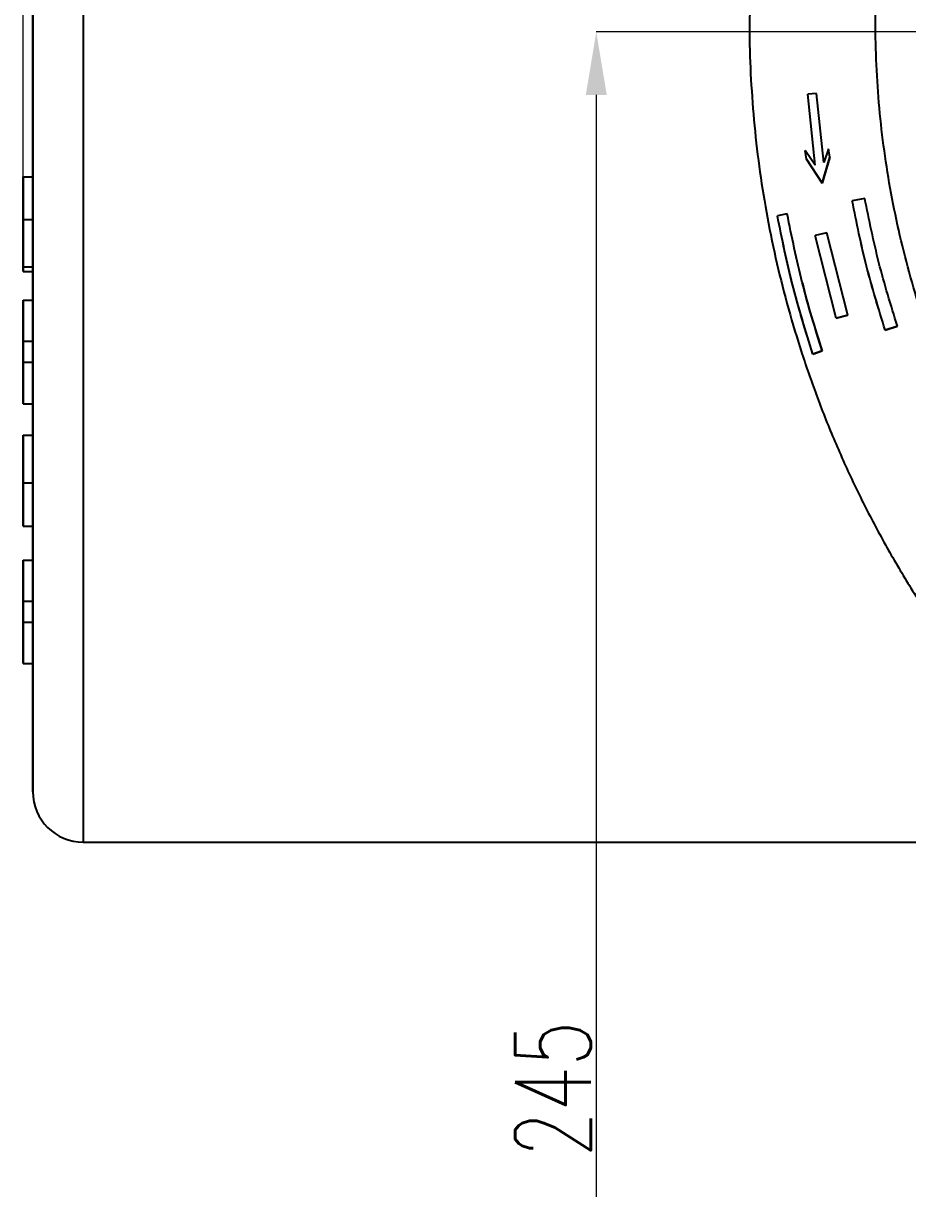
# Model space of a CAD drawing. Header units: millimetres. Extents: x 2451 to 4400, y 944 to 2322.
# Drawn here: x 2986.1 to 3126.4, y 1141 to 1325.9 of the extents above; entities that cross this region are included whole.
import ezdxf

# ---------------------------------------------------------------- set-up
doc = ezdxf.new("R2010")
doc.units = ezdxf.units.MM
doc.layers.add('AM_5', color=3, linetype='Continuous', lineweight=25)
doc.styles.add('SLDTEXTSTYLE1', font='txt.shx', dxfattribs={"width": 0.7, "bigfont": 'gbcbig.shx'})
doc.dimstyles.new('SLDDIMSTYLE12$0', dxfattribs={"dimtxt": 12, "dimasz": 10, "dimexe": 0, "dimexo": 0.0625, "dimgap": 0.875, "dimtad": 1, "dimdec": 1, "dimlfac": 1.8, "dimrnd": 1e-09, "dimzin": 12, "dimdsep": 46, "dimtxsty": 'SLDTEXTSTYLE1', "dimcen": 0.09, "dimdle": 8.16, "dimclrd": 3, "dimclre": 3, "dimadec": 0, "dimazin": 3, "dimtfac": 1, "dimtdec": 1, "dimtofl": 0, "dimtmove": 0, "dimatfit": 3, "dimfxl": 0, "dimfrac": 2, "dimtolj": 1, "dimlwd": 5, "dimlwe": 5, "dimarcsym": 0})

# ---------------------------------------------------------------- blocks, each defined once
blk = doc.blocks.new('*D84')
at = {"layer": 'AM_5', "color": 3, "linetype": 'Continuous', "lineweight": 5, "transparency": 16777216}
for p, q in [((2986.13, 1301.56), (2986.13, 1466.93)), ((3138.63, 1466.93), (2996.13, 1466.93))]:
    blk.add_line(p, q, dxfattribs=at)
at = {"layer": 'AM_5', "color": 3, "lineweight": 5, "transparency": 16777216}
blk.add_line((3148.63, 1356.74), (3148.63, 1466.93), dxfattribs=at)
at = {"layer": 'AM_5', "color": 3, "transparency": 16777216}
for points in [[(2996.13, 1468.6), (2996.13, 1465.26), (2986.13, 1466.93)], [(3138.63, 1468.6), (3138.63, 1465.26), (3148.63, 1466.93)]]:
    blk.add_solid(points, dxfattribs=at)
at = {"layer": 'Defpoints', "color": 0, "transparency": 16777216}
for p in [(2986.13, 1466.93), (3148.63, 1356.68), (2986.13, 1301.5)]:
    blk.add_point(p, dxfattribs=at)
at = {"layer": 'AM_5', "color": 0, "transparency": 16777216, "insert": (3067.38, 1473.81), "char_height": 12, "attachment_point": 5, "style": 'SLDTEXTSTYLE1'}
blk.add_mtext('\\A1;165', dxfattribs=at)
blk = doc.blocks.new('*D66')
at = {"layer": 'AM_5', "color": 3, "lineweight": 5, "transparency": 16777216}
blk.add_line((3227.34, 1324.49), (3077, 1324.49), dxfattribs=at)
at = {"layer": 'AM_5', "color": 3, "linetype": 'Continuous', "lineweight": 5, "transparency": 16777216}
for p, q in [((3077, 1314.49), (3077, 1092.86)), ((3206.64, 1082.86), (3077, 1082.86))]:
    blk.add_line(p, q, dxfattribs=at)
at = {"layer": 'AM_5', "color": 3, "transparency": 16777216}
for points in [[(3075.34, 1314.49), (3078.67, 1314.49), (3077, 1324.49)], [(3075.34, 1092.86), (3078.67, 1092.86), (3077, 1082.86)]]:
    blk.add_solid(points, dxfattribs=at)
at = {"layer": 'Defpoints', "color": 0, "transparency": 16777216}
for p in [(3227.41, 1324.49), (3077, 1082.86), (3206.7, 1082.86)]:
    blk.add_point(p, dxfattribs=at)
at = {"layer": 'AM_5', "color": 0, "transparency": 16777216, "insert": (3070.13, 1156.78), "char_height": 12, "attachment_point": 5, "rotation": 90, "style": 'SLDTEXTSTYLE1'}
blk.add_mtext('\\A1;245', dxfattribs=at)

msp = doc.modelspace()

# ---------------------------------------------------------------- linework, layer by layer
at = {"color": 7, "linetype": 'Continuous', "lineweight": 25}
for p, q in [((3111.933, 1314.722), (3110.54, 1314.622)), ((3110.54, 1314.622), (3110.54, 1314.619)), ((3111.742, 1303.365), (3110.54, 1314.622)), ((3111.742, 1303.362), (3110.54, 1314.619)), ((3113.093, 1303.778), (3111.933, 1314.722)), ((3110.329, 1304.332), (3110.151, 1305.692)), ((3111.742, 1303.365), (3110.151, 1305.692)), ((3110.151, 1305.692), (3110.151, 1305.689)), ((3110.329, 1304.329), (3110.151, 1305.689)), ((3113.843, 1305.966), (3113.117, 1303.786)), ((3114.019, 1304.633), (3113.843, 1305.966)), ((3110.329, 1304.332), (3112.832, 1300.49)), ((3110.329, 1304.329), (3110.329, 1304.332)), ((3112.832, 1300.486), (3110.329, 1304.329)), ((3112.832, 1300.49), (3114.019, 1304.633)), ((3114.019, 1304.629), (3112.832, 1300.486)), ((3113.117, 1303.786), (3113.093, 1303.778)), ((3114.019, 1304.633), (3114.019, 1304.629)), ((2986.133, 1297.672), (2986.133, 1301.5)), ((2986.133, 1301.5), (2986.133, 1301.5)), ((2986.133, 1301.5), (2986.133, 1294.728)), ((2986.133, 1301.5), (2987.633, 1301.5)), ((2986.133, 1301.5), (2987.633, 1301.5)), ((2987.633, 1294.728), (2987.633, 1301.5)), ((2987.633, 1301.5), (2987.633, 1301.5)), ((3112.832, 1300.49), (3112.832, 1300.486)), ((3119.586, 1298.09), (3117.59, 1297.696)), ((2986.133, 1295.032), (2986.133, 1297.672)), ((2986.133, 1297.672), (2986.133, 1297.672)), ((2986.133, 1294.6), (2986.133, 1297.672)), ((2986.133, 1297.672), (2986.133, 1295.379)), ((2986.133, 1297.672), (2986.133, 1297.672)), ((3117.59, 1297.696), (3117.59, 1297.692)), ((2986.133, 1290.359), (2986.133, 1295.032)), ((2986.133, 1294.728), (2987.633, 1294.728)), ((3107.272, 1295.646), (3105.725, 1295.336)), ((3105.725, 1295.336), (3105.725, 1295.334)), ((3113.565, 1292.612), (3111.703, 1292.199)), ((3116.904, 1279.57), (3113.565, 1292.612)), ((2986.133, 1291.441), (2986.133, 1286.509)), ((3115.059, 1279.083), (3111.703, 1292.199)), ((3111.703, 1292.199), (3111.703, 1292.196)), ((3115.059, 1279.08), (3111.703, 1292.196)), ((2986.133, 1286.509), (2986.133, 1290.359)), ((2987.633, 1287.155), (2986.133, 1287.155)), ((2987.633, 1286.509), (2987.633, 1287.155)), ((2986.133, 1286.509), (2987.633, 1286.509)), ((2987.632, 1281.925), (2987.632, 1286.509)), ((2986.133, 1281.925), (2987.633, 1281.925)), ((2986.133, 1281.925), (2986.133, 1275.36)), ((2986.133, 1278.048), (2986.133, 1281.925)), ((2987.633, 1275.36), (2987.633, 1281.925)), ((3115.059, 1279.083), (3116.904, 1279.57)), ((3116.904, 1279.567), (3115.059, 1279.08)), ((3116.904, 1279.57), (3116.904, 1279.567)), ((2986.133, 1276.231), (2986.133, 1278.048)), ((3115.059, 1279.08), (3115.059, 1279.083)), ((3122.83, 1277.185), (3124.762, 1277.819)), ((3124.762, 1277.814), (3122.83, 1277.18)), ((3124.762, 1277.819), (3124.762, 1277.814)), ((2986.133, 1271.215), (2986.133, 1276.231)), ((3122.83, 1277.18), (3122.83, 1277.185)), ((2986.133, 1275.501), (2986.133, 1271.932)), ((2986.133, 1273.724), (2986.133, 1275.501)), ((2987.633, 1275.36), (2986.133, 1275.36)), ((2986.133, 1275.36), (2986.133, 1272.09)), ((2987.633, 1272.09), (2987.633, 1275.36)), ((3111.341, 1273.396), (3112.838, 1273.892)), ((3112.838, 1273.89), (3111.341, 1273.394)), ((3112.838, 1273.892), (3112.838, 1273.89)), ((2986.133, 1271.932), (2986.133, 1273.724)), ((2986.133, 1272.09), (2986.133, 1265.504)), ((2986.133, 1272.09), (2987.633, 1272.09)), ((2987.633, 1265.504), (2987.633, 1272.09)), ((3111.341, 1273.394), (3111.341, 1273.396)), ((2986.133, 1269.398), (2986.133, 1271.215)), ((2986.133, 1265.504), (2986.133, 1269.398)), ((2986.133, 1265.504), (2987.633, 1265.504)), ((2987.632, 1260.532), (2987.632, 1265.504)), ((2986.133, 1260.532), (2987.633, 1260.532)), ((2986.133, 1249.501), (2986.133, 1253.523)), ((2986.133, 1253.523), (2986.133, 1253.523)), ((2986.133, 1253.523), (2986.133, 1246.06)), ((2986.133, 1252.982), (2987.633, 1252.982)), ((2986.133, 1246.06), (2986.133, 1249.761)), ((2986.133, 1249.501), (2986.133, 1249.501)), ((2986.133, 1249.052), (2986.133, 1249.299)), ((2986.133, 1246.06), (2986.133, 1249.052)), ((2986.133, 1246.06), (2986.133, 1246.06)), ((2986.133, 1246.06), (2987.633, 1246.06)), ((2986.133, 1240.698), (2987.633, 1240.698)), ((2986.133, 1240.698), (2986.133, 1234.133)), ((2986.133, 1236.821), (2986.133, 1240.698)), ((2987.633, 1234.133), (2987.633, 1240.698)), ((2986.133, 1235.004), (2986.133, 1236.821)), ((2986.133, 1229.988), (2986.133, 1235.004)), ((2986.133, 1234.273), (2986.133, 1230.705)), ((2986.133, 1232.497), (2986.133, 1234.273)), ((2987.633, 1234.133), (2986.133, 1234.133)), ((2986.133, 1234.133), (2986.133, 1230.863)), ((2987.633, 1230.863), (2987.633, 1234.133)), ((2986.133, 1230.705), (2986.133, 1232.497)), ((2986.133, 1230.863), (2986.133, 1224.276)), ((2986.133, 1230.863), (2987.633, 1230.863)), ((2986.133, 1228.171), (2986.133, 1229.988)), ((2987.633, 1224.276), (2987.633, 1230.863)), ((2986.133, 1224.276), (2986.133, 1228.171)), ((2986.133, 1224.276), (2987.633, 1224.276)), ((2995.633, 1195.956), (3136.633, 1195.956))]:
    msp.add_line(p, q, dxfattribs=at)
at = {"color": 7, "linetype": 'Continuous', "lineweight": 25, "flags": 128}
msp.add_lwpolyline([(2995.633, 1327.393), (2995.633, 1324.843), (2995.633, 1321.993), (2995.633, 1318.858), (2995.633, 1315.453), (2995.633, 1311.796), (2995.633, 1307.905), (2995.633, 1303.8), (2995.633, 1299.503), (2995.633, 1295.035), (2995.633, 1290.418), (2995.633, 1285.677), (2995.633, 1280.835), (2995.633, 1275.918), (2995.633, 1270.949), (2995.633, 1265.956), (2995.633, 1260.962), (2995.633, 1255.994), (2995.633, 1251.076), (2995.633, 1246.234), (2995.633, 1241.493), (2995.633, 1236.876), (2995.633, 1232.408), (2995.633, 1228.111), (2995.633, 1224.006), (2995.633, 1220.115), (2995.633, 1216.458), (2995.633, 1213.053), (2995.633, 1209.918), (2995.633, 1207.068), (2995.633, 1204.518), (2995.633, 1202.281), (2995.633, 1200.369), (2995.633, 1198.791), (2995.633, 1197.555), (2995.633, 1196.668), (2995.633, 1196.134), (2995.633, 1195.956)], dxfattribs=at)
at = {"color": 7, "linetype": 'Continuous', "lineweight": 25}
msp.add_arc((2995.633, 1203.956), 8, 180, 270, dxfattribs=at)
for points, knots in [([(3271.2, 1155.758), (3273.761, 1155.783), (3277.341, 1155.818), (3282.61, 1156.096), (3287.075, 1156.432), (3292.391, 1156.997), (3297.96, 1157.771), (3303.773, 1158.781), (3309.744, 1160.037), (3315.82, 1161.547), (3321.958, 1163.318), (3328.124, 1165.352), (3334.287, 1167.652), (3340.424, 1170.217), (3346.512, 1173.047), (3352.532, 1176.141), (3358.464, 1179.496), (3364.293, 1183.108), (3370.003, 1186.973), (3375.579, 1191.088), (3381.006, 1195.445), (3386.272, 1200.039), (3391.363, 1204.864), (3396.268, 1209.911), (3400.975, 1215.174), (3405.473, 1220.644), (3409.751, 1226.312), (3413.8, 1232.17), (3417.609, 1238.206), (3421.171, 1244.412), (3424.476, 1250.777), (3427.517, 1257.289), (3430.286, 1263.939), (3432.776, 1270.713), (3434.982, 1277.601), (3436.896, 1284.589), (3438.515, 1291.667), (3439.833, 1298.821), (3440.846, 1306.038), (3441.55, 1313.305), (3441.943, 1320.609), (3442.022, 1327.937), (3441.785, 1335.275), (3441.231, 1342.61), (3440.359, 1349.927), (3439.168, 1357.214), (3437.66, 1364.457), (3435.835, 1371.642), (3433.695, 1378.754), (3431.241, 1385.782), (3428.476, 1392.71), (3425.403, 1399.527), (3422.026, 1406.217), (3418.349, 1412.769), (3414.375, 1419.169), (3410.11, 1425.405), (3405.559, 1431.463), (3400.727, 1437.331), (3395.62, 1442.997), (3390.243, 1448.45), (3384.796, 1453.498), (3379.323, 1458.15), (3373.865, 1462.419), (3368.24, 1466.462), (3362.458, 1470.27), (3356.531, 1473.838), (3350.469, 1477.16), (3344.283, 1480.23), (3337.986, 1483.044), (3331.592, 1485.596), (3325.117, 1487.882), (3318.58, 1489.898), (3312.005, 1491.641), (3305.432, 1493.106), (3298.938, 1494.287), (3292.648, 1495.184), (3287.125, 1495.768), (3282.242, 1496.135), (3277.418, 1496.375), (3271.443, 1496.492), (3265.927, 1496.382), (3260.657, 1496.11), (3256.193, 1495.773), (3250.877, 1495.208), (3245.308, 1494.434), (3239.494, 1493.424), (3233.523, 1492.168), (3227.447, 1490.657), (3221.309, 1488.887), (3215.144, 1486.853), (3208.981, 1484.553), (3202.844, 1481.988), (3196.756, 1479.157), (3190.736, 1476.064), (3184.803, 1472.709), (3178.974, 1469.097), (3173.264, 1465.231), (3167.689, 1461.117), (3162.262, 1456.76), (3156.996, 1452.166), (3151.905, 1447.341), (3147, 1442.294), (3142.293, 1437.031), (3137.795, 1431.561), (3133.517, 1425.892), (3129.468, 1420.035), (3125.658, 1413.999), (3122.097, 1407.793), (3118.792, 1401.428), (3115.749, 1394.916), (3112.987, 1388.265), (3110.65, 1381.982), (3109.372, 1377.877), (3108.808, 1376.069)], [0, 0, 0, 0, 0.0102074, 0.014274, 0.021037, 0.0280561, 0.0355867, 0.0434511, 0.0515783, 0.0599113, 0.0684099, 0.0770439, 0.085791, 0.0946336, 0.1035582, 0.112554, 0.1216124, 0.1307262, 0.1398897, 0.1490979, 0.1583469, 0.1676331, 0.1769537, 0.1863062, 0.1956884, 0.2050985, 0.2145348, 0.2239961, 0.233481, 0.2429885, 0.2525178, 0.262068, 0.2716385, 0.2812287, 0.2908382, 0.3004664, 0.3101132, 0.3197782, 0.3294613, 0.3391624, 0.3488814, 0.3586183, 0.3683733, 0.3781464, 0.387938, 0.3977483, 0.4075776, 0.4174265, 0.4272956, 0.4371854, 0.4470968, 0.4570307, 0.4669882, 0.4769704, 0.486979, 0.4970156, 0.5070822, 0.5171812, 0.5273154, 0.5374882, 0.5477037, 0.5569145, 0.5661226, 0.5753266, 0.5845258, 0.5937191, 0.6029052, 0.6120821, 0.6212471, 0.6303962, 0.6395236, 0.6486197, 0.6576679, 0.6666375, 0.6754633, 0.6839789, 0.6919633, 0.6976055, 0.7035012, 0.7112199, 0.7214273, 0.7254939, 0.7322569, 0.739276, 0.7468066, 0.754671, 0.7627982, 0.7711312, 0.7796298, 0.7882638, 0.7970109, 0.8058535, 0.8147781, 0.8237739, 0.8328323, 0.8419461, 0.8511096, 0.8603178, 0.8695668, 0.878853, 0.8881736, 0.8975261, 0.9069083, 0.9163184, 0.9257547, 0.935216, 0.9447009, 0.9542084, 0.9637377, 0.9732879, 0.9828584, 0.9924486, 1, 1, 1, 1]), ([(3163.049, 1222.165), (3162.088, 1223.166), (3159.599, 1225.759), (3155.818, 1230.172), (3151.686, 1235.374), (3147.786, 1240.779), (3144.116, 1246.366), (3140.69, 1252.127), (3137.515, 1258.051), (3134.602, 1264.126), (3131.957, 1270.341), (3129.589, 1276.683), (3127.504, 1283.14), (3125.709, 1289.7), (3124.21, 1296.348), (3123.01, 1303.072), (3122.116, 1309.858), (3121.531, 1316.691), (3121.257, 1323.559), (3121.298, 1330.447), (3121.656, 1337.34), (3122.331, 1344.223), (3123.324, 1351.083), (3124.636, 1357.905), (3126.265, 1364.674), (3128.21, 1371.376), (3130.47, 1377.996), (3133.042, 1384.519), (3135.923, 1390.932), (3139.11, 1397.22), (3142.598, 1403.369), (3146.382, 1409.364), (3150.459, 1415.194), (3154.822, 1420.843), (3159.466, 1426.298), (3164.385, 1431.547), (3169.394, 1436.404), (3174.449, 1440.876), (3179.507, 1444.973), (3184.734, 1448.85), (3190.128, 1452.48), (3194.604, 1455.278), (3197.328, 1456.775), (3198.154, 1457.229)], [0, 0, 0, 0, 0.0151775, 0.0393292, 0.0635604, 0.0878663, 0.1122429, 0.1366868, 0.161195, 0.1857649, 0.2103945, 0.2350819, 0.2598255, 0.2846241, 0.3094766, 0.3343824, 0.3593409, 0.3843518, 0.409415, 0.4345306, 0.4596989, 0.4849206, 0.5101965, 0.5355275, 0.5609152, 0.5863611, 0.6118672, 0.6374358, 0.6630699, 0.6887726, 0.714548, 0.7404006, 0.7663359, 0.7923603, 0.8184816, 0.8447092, 0.8710544, 0.8948026, 0.918543, 0.942272, 0.9659875, 0.9896862, 1, 1, 1, 1]), ([(2987.633, 1301.5), (2987.633, 1302.694), (2987.633, 1305.638), (2987.633, 1309.865), (2987.633, 1314.17), (2987.633, 1317.927), (2987.633, 1321.108), (2987.633, 1323.947), (2987.633, 1326.209), (2987.633, 1327.644), (2987.633, 1328.109), (2987.633, 1327.644), (2987.633, 1326.209), (2987.633, 1323.947), (2987.633, 1321.108), (2987.633, 1317.928), (2987.633, 1314.168), (2987.633, 1309.874), (2987.633, 1305.112), (2987.633, 1299.961), (2987.633, 1294.509), (2987.633, 1288.27), (2987.633, 1281.268), (2987.633, 1273.595), (2987.633, 1268.476), (2987.633, 1265.956)], [0, 0, 0, 0, 0.0279063, 0.0687994, 0.1096924, 0.150368, 0.1906154, 0.2302372, 0.2813181, 0.3310053, 0.3791996, 0.4273908, 0.4770781, 0.528162, 0.5677838, 0.6080312, 0.6487067, 0.6895998, 0.7304928, 0.7711684, 0.8114158, 0.8510376, 0.9021185, 0.9518065, 1, 1, 1, 1]), ([(3101.33, 1327.25), (3101.314, 1326.258), (3101.259, 1322.819), (3101.495, 1316.93), (3102.034, 1309.595), (3102.91, 1302.277), (3104.099, 1294.99), (3105.608, 1287.748), (3107.432, 1280.563), (3109.573, 1273.45), (3112.027, 1266.423), (3114.792, 1259.494), (3117.864, 1252.678), (3121.241, 1245.987), (3124.919, 1239.435), (3128.893, 1233.035), (3133.158, 1226.8), (3137.709, 1220.742), (3142.541, 1214.874), (3147.648, 1209.207), (3153.024, 1203.755), (3158.471, 1198.707), (3163.945, 1194.055), (3169.403, 1189.785), (3175.028, 1185.743), (3180.809, 1181.935), (3186.737, 1178.367), (3192.799, 1175.045), (3198.985, 1171.974), (3205.282, 1169.161), (3211.675, 1166.609), (3218.15, 1164.323), (3224.688, 1162.307), (3231.263, 1160.564), (3237.836, 1159.099), (3244.33, 1157.918), (3250.619, 1157.021), (3256.143, 1156.437), (3261.026, 1156.071), (3265.85, 1155.823), (3269.264, 1155.782), (3271.2, 1155.758)], [0, 0, 0, 0, 0.0110977, 0.0384563, 0.065866, 0.0933273, 0.120841, 0.1484084, 0.1760305, 0.2037091, 0.231446, 0.2592434, 0.2871039, 0.3150305, 0.3430267, 0.3710966, 0.3992451, 0.4274777, 0.4558012, 0.4842235, 0.512754, 0.5414043, 0.5672369, 0.5930617, 0.6188752, 0.6446752, 0.6704587, 0.6962218, 0.7219592, 0.7476632, 0.7733229, 0.7989215, 0.8244321, 0.8498086, 0.8749648, 0.8997175, 0.9236002, 0.9459932, 0.9618174, 0.9783523, 1, 1, 1, 1]), ([(3124.762, 1277.819), (3123.73, 1281.146), (3121.661, 1287.816), (3120.279, 1294.66), (3119.586, 1298.09)], [0, 0, 0, 0, 0.498853, 1, 1, 1, 1]), ([(3122.83, 1277.185), (3121.785, 1280.552), (3119.692, 1287.3), (3118.292, 1294.226), (3117.59, 1297.696)], [0, 0, 0, 0, 0.4988559, 1, 1, 1, 1]), ([(3122.83, 1277.18), (3121.783, 1280.555), (3119.69, 1287.303), (3118.29, 1294.229), (3117.59, 1297.692)], [0, 0, 0, 0, 0.5000003, 1, 1, 1, 1]), ([(2986.133, 1295.379), (2986.133, 1294.683), (2986.133, 1293.632), (2986.133, 1292.296), (2986.133, 1291.534), (2986.133, 1291.056), (2986.133, 1291.012), (2986.133, 1290.988)], [0, 0, 0, 0, 0.3362422, 0.5068906, 0.6797858, 0.8263629, 1, 1, 1, 1]), ([(2986.133, 1294.728), (2986.133, 1293.718), (2986.133, 1291.88), (2986.133, 1289.649), (2986.133, 1288.179), (2986.133, 1287.294), (2986.133, 1287.207), (2986.133, 1287.155)], [0, 0, 0, 0, 0.276074, 0.5026478, 0.648994, 0.7958383, 1, 1, 1, 1]), ([(2986.133, 1290.988), (2986.133, 1291.014), (2986.133, 1291.055), (2986.133, 1291.496), (2986.133, 1292.221), (2986.133, 1293.291), (2986.133, 1294.165), (2986.133, 1294.6)], [0, 0, 0, 0, 0.23514464, 0.37534254, 0.51600229, 0.75891345, 1, 1, 1, 1]), ([(2987.633, 1287.155), (2987.633, 1287.205), (2987.633, 1287.291), (2987.633, 1288.14), (2987.633, 1289.568), (2987.633, 1291.814), (2987.633, 1293.688), (2987.633, 1294.728)], [0, 0, 0, 0, 0.20196089, 0.34462277, 0.48768998, 0.71560343, 1, 1, 1, 1]), ([(3111.341, 1273.396), (3110.212, 1277.034), (3107.972, 1284.253), (3106.47, 1291.661), (3105.725, 1295.336)], [0, 0, 0, 0, 0.5039201, 1, 1, 1, 1]), ([(3111.341, 1273.394), (3110.22, 1277.003), (3107.98, 1284.222), (3106.476, 1291.63), (3105.725, 1295.334)], [0, 0, 0, 0, 0.5000002, 1, 1, 1, 1]), ([(3112.838, 1273.892), (3111.721, 1277.496), (3109.5, 1284.654), (3108.011, 1291.999), (3107.272, 1295.646)], [0, 0, 0, 0, 0.5034187, 1, 1, 1, 1]), ([(2986.133, 1287.155), (2986.133, 1287.177), (2986.133, 1287.22), (2986.133, 1287.603), (2986.133, 1288.679), (2986.133, 1290.075), (2986.133, 1291.133), (2986.133, 1291.441)], [0, 0, 0, 0, 0.1629267, 0.3248672, 0.5602734, 0.8718604, 1, 1, 1, 1]), ([(3109.679, 1284.72), (3109.682, 1284.705), (3110.491, 1281.032), (3111.667, 1277.454), (3112.838, 1273.89)], [0, 0, 0, 0, 0.00426, 1, 1, 1, 1]), ([(2987.633, 1265.956), (2987.633, 1263.435), (2987.633, 1258.317), (2987.633, 1250.644), (2987.633, 1243.641), (2987.633, 1237.402), (2987.633, 1231.95), (2987.633, 1226.799), (2987.633, 1222.037), (2987.633, 1217.743), (2987.633, 1213.983), (2987.633, 1210.803), (2987.633, 1207.964), (2987.633, 1205.702), (2987.633, 1204.268), (2987.633, 1203.802), (2987.633, 1204.268), (2987.633, 1205.702), (2987.633, 1207.963), (2987.633, 1210.804), (2987.633, 1213.979), (2987.633, 1217.759), (2987.633, 1221.208), (2987.633, 1223.547), (2987.633, 1224.276)], [0, 0, 0, 0, 0.05074112, 0.10305579, 0.15684183, 0.19855941, 0.24093569, 0.28376278, 0.32681888, 0.36987498, 0.41270207, 0.45507835, 0.49679593, 0.55057883, 0.60289426, 0.65363776, 0.70437809, 0.75669356, 0.8104796, 0.85219718, 0.89457346, 0.93740055, 0.98045665, 1, 1, 1, 1]), ([(2986.133, 1260.532), (2986.133, 1260.505), (2986.133, 1260.458), (2986.133, 1260.046), (2986.133, 1259.348), (2986.133, 1258.085), (2986.133, 1256.153), (2986.133, 1254.323), (2986.133, 1253.297), (2986.133, 1252.982)], [0, 0, 0, 0, 0.19850126, 0.33381372, 0.46876285, 0.63199476, 0.79642738, 0.93750048, 1, 1, 1, 1]), ([(2986.133, 1253.241), (2986.133, 1254.066), (2986.133, 1255.717), (2986.133, 1257.826), (2986.133, 1259.549), (2986.133, 1260.411), (2986.133, 1260.491), (2986.133, 1260.532)], [0, 0, 0, 0, 0.1793436, 0.3588888, 0.5415629, 0.7659487, 1, 1, 1, 1]), ([(2987.633, 1252.982), (2987.633, 1253.84), (2987.633, 1255.4), (2987.633, 1257.379), (2987.633, 1258.992), (2987.633, 1259.99), (2987.633, 1260.457), (2987.633, 1260.507), (2987.633, 1260.532)], [0, 0, 0, 0, 0.1686401, 0.3068009, 0.4445468, 0.6493658, 0.8244287, 1, 1, 1, 1]), ([(2986.133, 1252.982), (2986.133, 1253.33), (2986.133, 1254.009), (2986.133, 1254.928), (2986.133, 1255.748), (2986.133, 1256.282), (2986.133, 1256.54), (2986.133, 1256.561), (2986.133, 1256.572)], [0, 0, 0, 0, 0.1055686, 0.2061744, 0.3333255, 0.5255849, 0.762499, 1, 1, 1, 1]), ([(2986.133, 1256.572), (2986.133, 1256.544), (2986.133, 1256.497), (2986.133, 1256.053), (2986.133, 1255.124), (2986.133, 1254.062), (2986.133, 1253.211), (2986.133, 1252.854)], [0, 0, 0, 0, 0.3330331, 0.5539557, 0.7183333, 0.8819115, 1, 1, 1, 1]), ([(2986.133, 1249.299), (2986.133, 1249.306), (2986.133, 1249.323), (2986.133, 1249.54), (2986.133, 1250.259), (2986.133, 1251.542), (2986.133, 1252.693), (2986.133, 1253.241)], [0, 0, 0, 0, 0.0480273, 0.1148309, 0.233216, 0.6345243, 1, 1, 1, 1]), ([(2986.133, 1252.982), (2986.133, 1252.472), (2986.133, 1251.456), (2986.133, 1249.823), (2986.133, 1248.263), (2986.133, 1247.008), (2986.133, 1246.188), (2986.133, 1246.105), (2986.133, 1246.06)], [0, 0, 0, 0, 0.1311456, 0.2615272, 0.4305323, 0.5990583, 0.786172, 1, 1, 1, 1]), ([(2986.133, 1249.761), (2986.133, 1249.775), (2986.133, 1249.803), (2986.133, 1250.072), (2986.133, 1250.66), (2986.133, 1251.466), (2986.133, 1252.297), (2986.133, 1252.798), (2986.133, 1252.982)], [0, 0, 0, 0, 0.22963186, 0.4575605, 0.61528184, 0.77364991, 0.91696716, 1, 1, 1, 1]), ([(2986.133, 1252.854), (2986.133, 1252.431), (2986.133, 1251.687), (2986.133, 1250.745), (2986.133, 1250.037), (2986.133, 1249.568), (2986.133, 1249.526), (2986.133, 1249.501)], [0, 0, 0, 0, 0.2043544, 0.3586739, 0.5127895, 0.7124459, 1, 1, 1, 1]), ([(2987.633, 1246.06), (2987.633, 1246.124), (2987.633, 1246.239), (2987.633, 1247.364), (2987.633, 1248.884), (2987.633, 1250.826), (2987.633, 1252.241), (2987.633, 1252.982)], [0, 0, 0, 0, 0.2594927, 0.46447, 0.6370764, 0.810103, 1, 1, 1, 1]), ([(2987.632, 1240.698), (2987.632, 1241.501), (2987.632, 1243.228), (2987.632, 1245.073), (2987.632, 1246.06)], [0, 0, 0, 0, 0.4653058, 1, 1, 1, 1])]:
    msp.add_open_spline(points, degree=3, knots=knots, dxfattribs=at)

# ---------------------------------------------------------------- dimensions: what is measured, and where the dimension line sits
at = {"layer": 'AM_5'}
for base, p1, p2, angle, text, picture, middle in [((2986.133, 1466.93), (3148.633, 1356.676), (2986.133, 1301.5), 360, '165', '*D84', (3067.383, 1466.93)), ((3077.004, 1082.864), (3227.406, 1324.489), (3206.699, 1082.864), 90, '245', '*D66', (3077.004, 1156.776))]:
    dim = msp.add_linear_dim(base=base, p1=p1, p2=p2, angle=angle, text=text, dimstyle='SLDDIMSTYLE12$0', override={"dimlfac": 1}, dxfattribs=at)
    dim.commit()
    dim.dimension.update_dxf_attribs({"geometry": picture, "text_midpoint": middle, "dimtype": 160})

doc.saveas('drawing.dxf')
